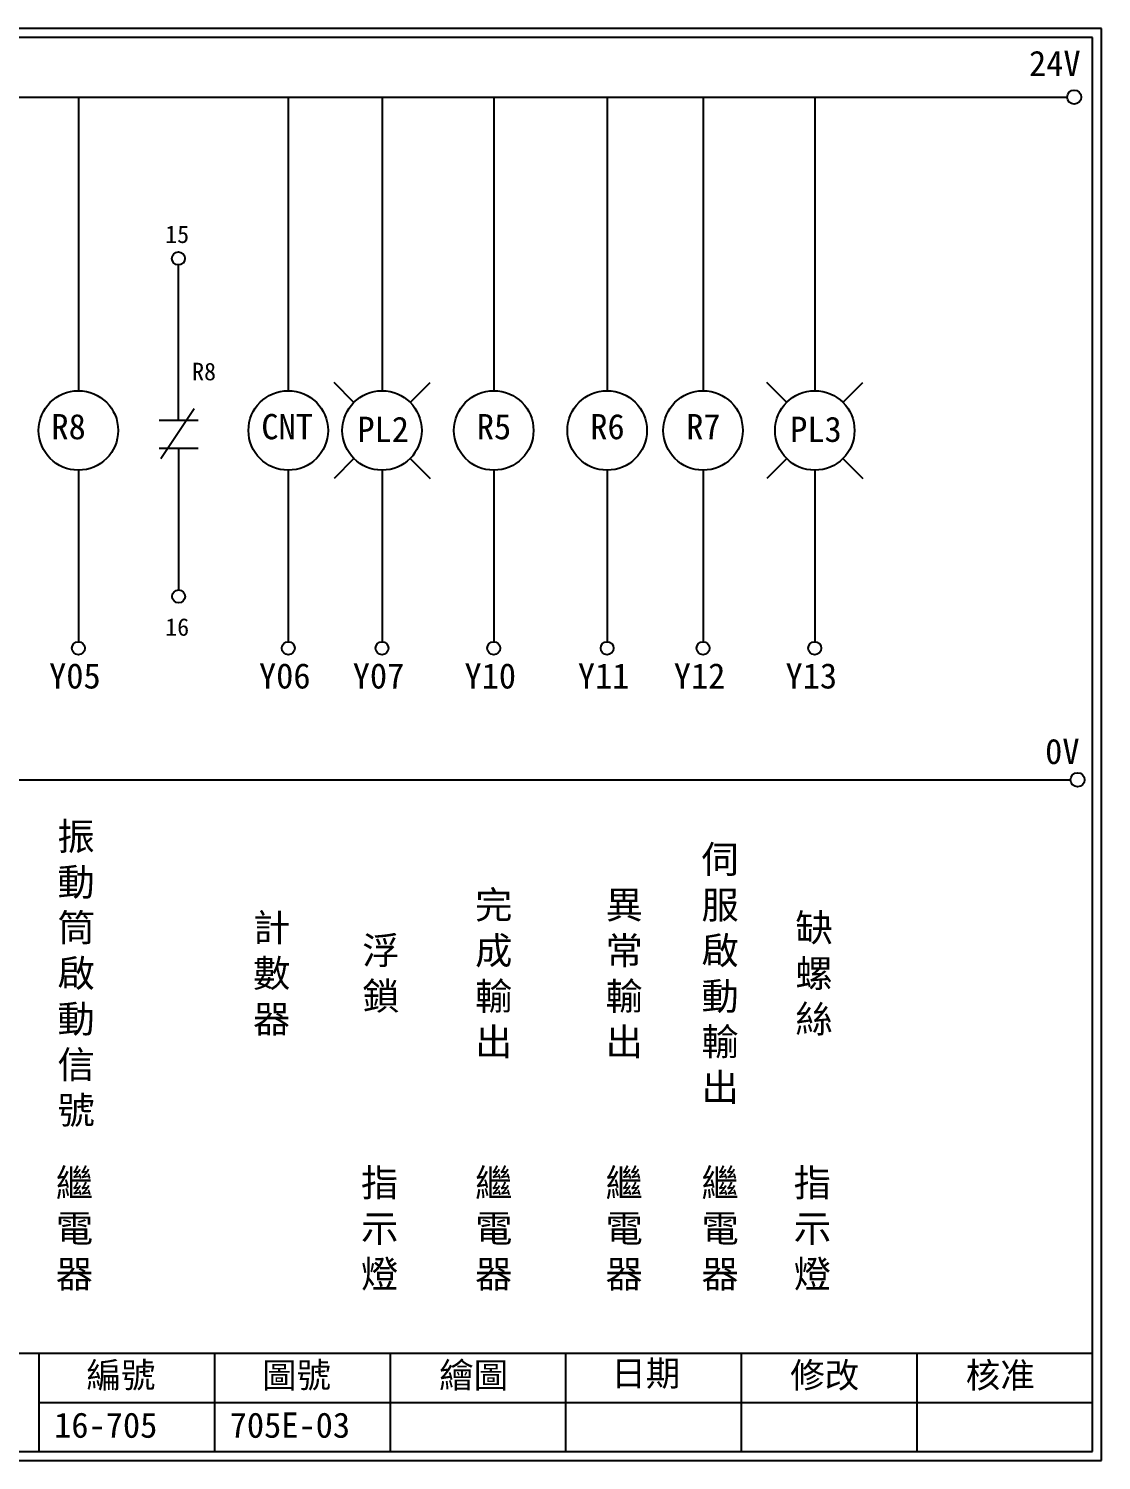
# Model space of a CAD drawing. Extents: x 926 to 1213, y 3 to 207.
# Drawn here: x 1060 to 1212.7, y 3 to 207 of the extents above; entities that cross this region are included whole.
import ezdxf

# ---------------------------------------------------------------- set-up
doc = ezdxf.new("R2010")
doc.units = 0
doc.layers.get('0').update_dxf_attribs({"linetype": 'CONTINUOUS'})
doc.layers.add('圖框層', color=7, linetype='CONTINUOUS')
doc.layers.add('標尺寸層', color=3, linetype='CONTINUOUS')
doc.styles.add('CNS', font='romanc.shx', dxfattribs={"bigfont": 'chineset.shx'})
doc.styles.add('STSL', font='kaiu.ttf')

msp = doc.modelspace()

# ---------------------------------------------------------------- linework, layer by layer
for p, q in [((1081.31, 151.18), (1081.31, 173.31)), ((1106.3, 153.73), (1103.47, 156.56)), ((1114.31, 153.73), (1117.14, 156.56)), ((1167.93, 153.73), (1165.1, 156.56)), ((1175.94, 153.73), (1178.77, 156.56)), ((1081.33, 147.21), (1081.33, 127)), ((1106.3, 145.73), (1103.47, 142.9)), ((1114.31, 145.73), (1117.14, 142.9)), ((1167.93, 145.73), (1165.1, 142.9)), ((1175.94, 145.73), (1178.77, 142.9))]:
    msp.add_line(p, q)
for centre in [(1208.88, 197.22), (1209.36, 99.96)]:
    msp.add_circle(centre, 1)
at = {"layer": '圖框層', "color": 7}
for p, q in [((1212.74, 206.97), (925.74, 206.97)), ((1212.74, 3), (1212.74, 206.97)), ((1211.49, 205.72), (926.99, 205.72)), ((1211.49, 4.25), (1211.49, 205.72)), ((926.99, 18.25), (1211.49, 18.25)), ((1061.49, 4.25), (1061.49, 18.25)), ((1086.49, 4.25), (1086.49, 18.25)), ((1111.49, 4.25), (1111.49, 18.25)), ((1136.49, 4.25), (1136.49, 18.25)), ((1161.49, 4.25), (1161.49, 18.25)), ((1186.49, 4.25), (1186.49, 18.25)), ((1061.49, 11.25), (1211.49, 11.25)), ((926.99, 4.25), (1211.49, 4.25)), ((925.74, 3), (1212.74, 3))]:
    msp.add_line(p, q, dxfattribs=at)
at = {"layer": '標尺寸層', "color": 7}
for p, q in [((930.28, 197.22), (1207.88, 197.22)), ((1067.06, 197.22), (1067.06, 155.39)), ((1096.95, 197.22), (1096.95, 155.39)), ((1110.3, 197.22), (1110.3, 155.39)), ((1126.21, 197.22), (1126.21, 155.39)), ((1142.36, 197.22), (1142.36, 155.39)), ((1156.02, 197.22), (1156.02, 155.39)), ((1171.93, 197.22), (1171.93, 155.39)), ((1078.55, 151.18), (1084.11, 151.18)), ((1078.55, 147.21), (1084.11, 147.21)), ((1067.06, 144.07), (1067.06, 119.62)), ((1096.95, 144.07), (1096.95, 119.62)), ((1110.3, 144.07), (1110.3, 119.62)), ((1126.21, 144.07), (1126.21, 119.62)), ((1142.36, 144.07), (1142.36, 119.62)), ((1156.02, 144.07), (1156.02, 119.62)), ((1171.93, 144.07), (1171.93, 119.62)), ((930.49, 99.96), (1208.36, 99.96))]:
    msp.add_line(p, q, dxfattribs=at)
at = {"layer": '標尺寸層', "color": 0}
msp.add_line((1078.79, 145.75), (1083.55, 152.84), dxfattribs=at)
at = {"layer": '標尺寸層', "color": 7}
for centre, radius in [((1081.31, 174.23), 0.92), ((1067.06, 149.73), 5.66), ((1096.95, 149.73), 5.66), ((1110.3, 149.73), 5.66), ((1110.3, 149.73), 5.66), ((1126.21, 149.73), 5.66), ((1142.36, 149.73), 5.66), ((1156.02, 149.73), 5.66), ((1171.93, 149.73), 5.66), ((1081.33, 126.08), 0.92), ((1067.06, 118.7), 0.92), ((1096.95, 118.7), 0.92), ((1110.3, 118.7), 0.92), ((1126.21, 118.7), 0.92), ((1142.36, 118.7), 0.92), ((1156.02, 118.7), 0.92), ((1171.93, 118.7), 0.92)]:
    msp.add_circle(centre, radius, dxfattribs=at)

# ---------------------------------------------------------------- texts
at = {"layer": '圖框層', "color": 4, "style": 'STSL'}
for s, height, p in [('24V', 3.6, (1202.44, 200.22)), ('15', 2.5, (1079.43, 176.43)), ('R8', 2.5, (1083.26, 156.87)), ('R8', 3.6, (1063.22, 148.47)), ('CNT', 3.6, (1093.11, 148.47)), ('PL2', 3.6, (1106.79, 148.09)), ('R5', 3.6, (1123.8, 148.47)), ('R6', 3.6, (1139.96, 148.47)), ('R7', 3.6, (1153.62, 148.47)), ('PL3', 3.6, (1168.42, 148.09)), ('16', 2.5, (1079.43, 120.47)), ('Y05', 3.6, (1062.89, 112.96)), ('Y06', 3.6, (1092.78, 112.96)), ('Y07', 3.6, (1106.13, 112.96)), ('Y10', 3.6, (1122.04, 112.96)), ('Y11', 3.6, (1138.19, 112.96)), ('Y12', 3.6, (1151.85, 112.96)), ('Y13', 3.6, (1167.76, 112.96)), ('0V', 3.6, (1204.74, 102.2)), ('編號', 3.6, (1068.21, 13.34)), ('圖號', 3.6, (1093.21, 13.34)), ('繪圖', 3.6, (1118.44, 13.34)), ('日期', 3.6, (1142.96, 13.59)), ('修改', 3.6, (1168.44, 13.34)), ('核准', 3.6, (1193.44, 13.34)), ('16-705', 3.6, (1063.61, 6.22)), ('705E-03', 3.6, (1088.61, 6.22))]:
    msp.add_text(s, height=height, dxfattribs=at).set_placement(p)
at = {"layer": '標尺寸層', "color": 7, "char_height": 3.9, "attachment_point": 5, "style": 'CNS'}
for s, insert, width in [('{\\fDFKai-SB|b0|i0|c136|p65;振動筒啟動信號}', (1066.74, 72.17), 2.8481), ('{\\fDFKai-SB|b0|i0|c136|p65;伺服啟動輸出}', (1158.45, 72.17), 2.8481), ('{\\fDFKai-SB|b0|i0|c136|p65;完成輸出}', (1126.21, 72.17), 2.8481), ('{\\fDFKai-SB|b0|i0|c136|p65;異常輸出}', (1144.79, 72.17), 2.8481), ('{\\fDFKai-SB|b0|i0|c136|p65;計數器}', (1094.59, 72.17), 2.8481), ('{\\fDFKai-SB|b0|i0|c136|p65;缺螺絲}', (1171.83, 72.17), 2.8481), ('{\\fDFKai-SB|b0|i0|c136|p65;浮鎖}', (1110.14, 72.17), 2.8481), ('{\\fDFKai-SB|b0|i0|c136|p65;繼電器}', (1066.5, 35.84), 8.6627), ('{\\fDFKai-SB|b0|i0|c136|p65;指示燈}', (1109.96, 35.84), 8.6627), ('{\\fDFKai-SB|b0|i0|c136|p65;繼電器}', (1126.21, 35.84), 8.6627), ('{\\fDFKai-SB|b0|i0|c136|p65;繼電器}', (1144.79, 35.84), 8.6627), ('{\\fDFKai-SB|b0|i0|c136|p65;繼電器}', (1158.45, 35.84), 8.6627), ('{\\fDFKai-SB|b0|i0|c136|p65;指示燈}', (1171.59, 35.84), 8.6627)]:
    msp.add_mtext(s, dxfattribs=dict(at, insert=insert, width=width))

doc.saveas('drawing.dxf')
